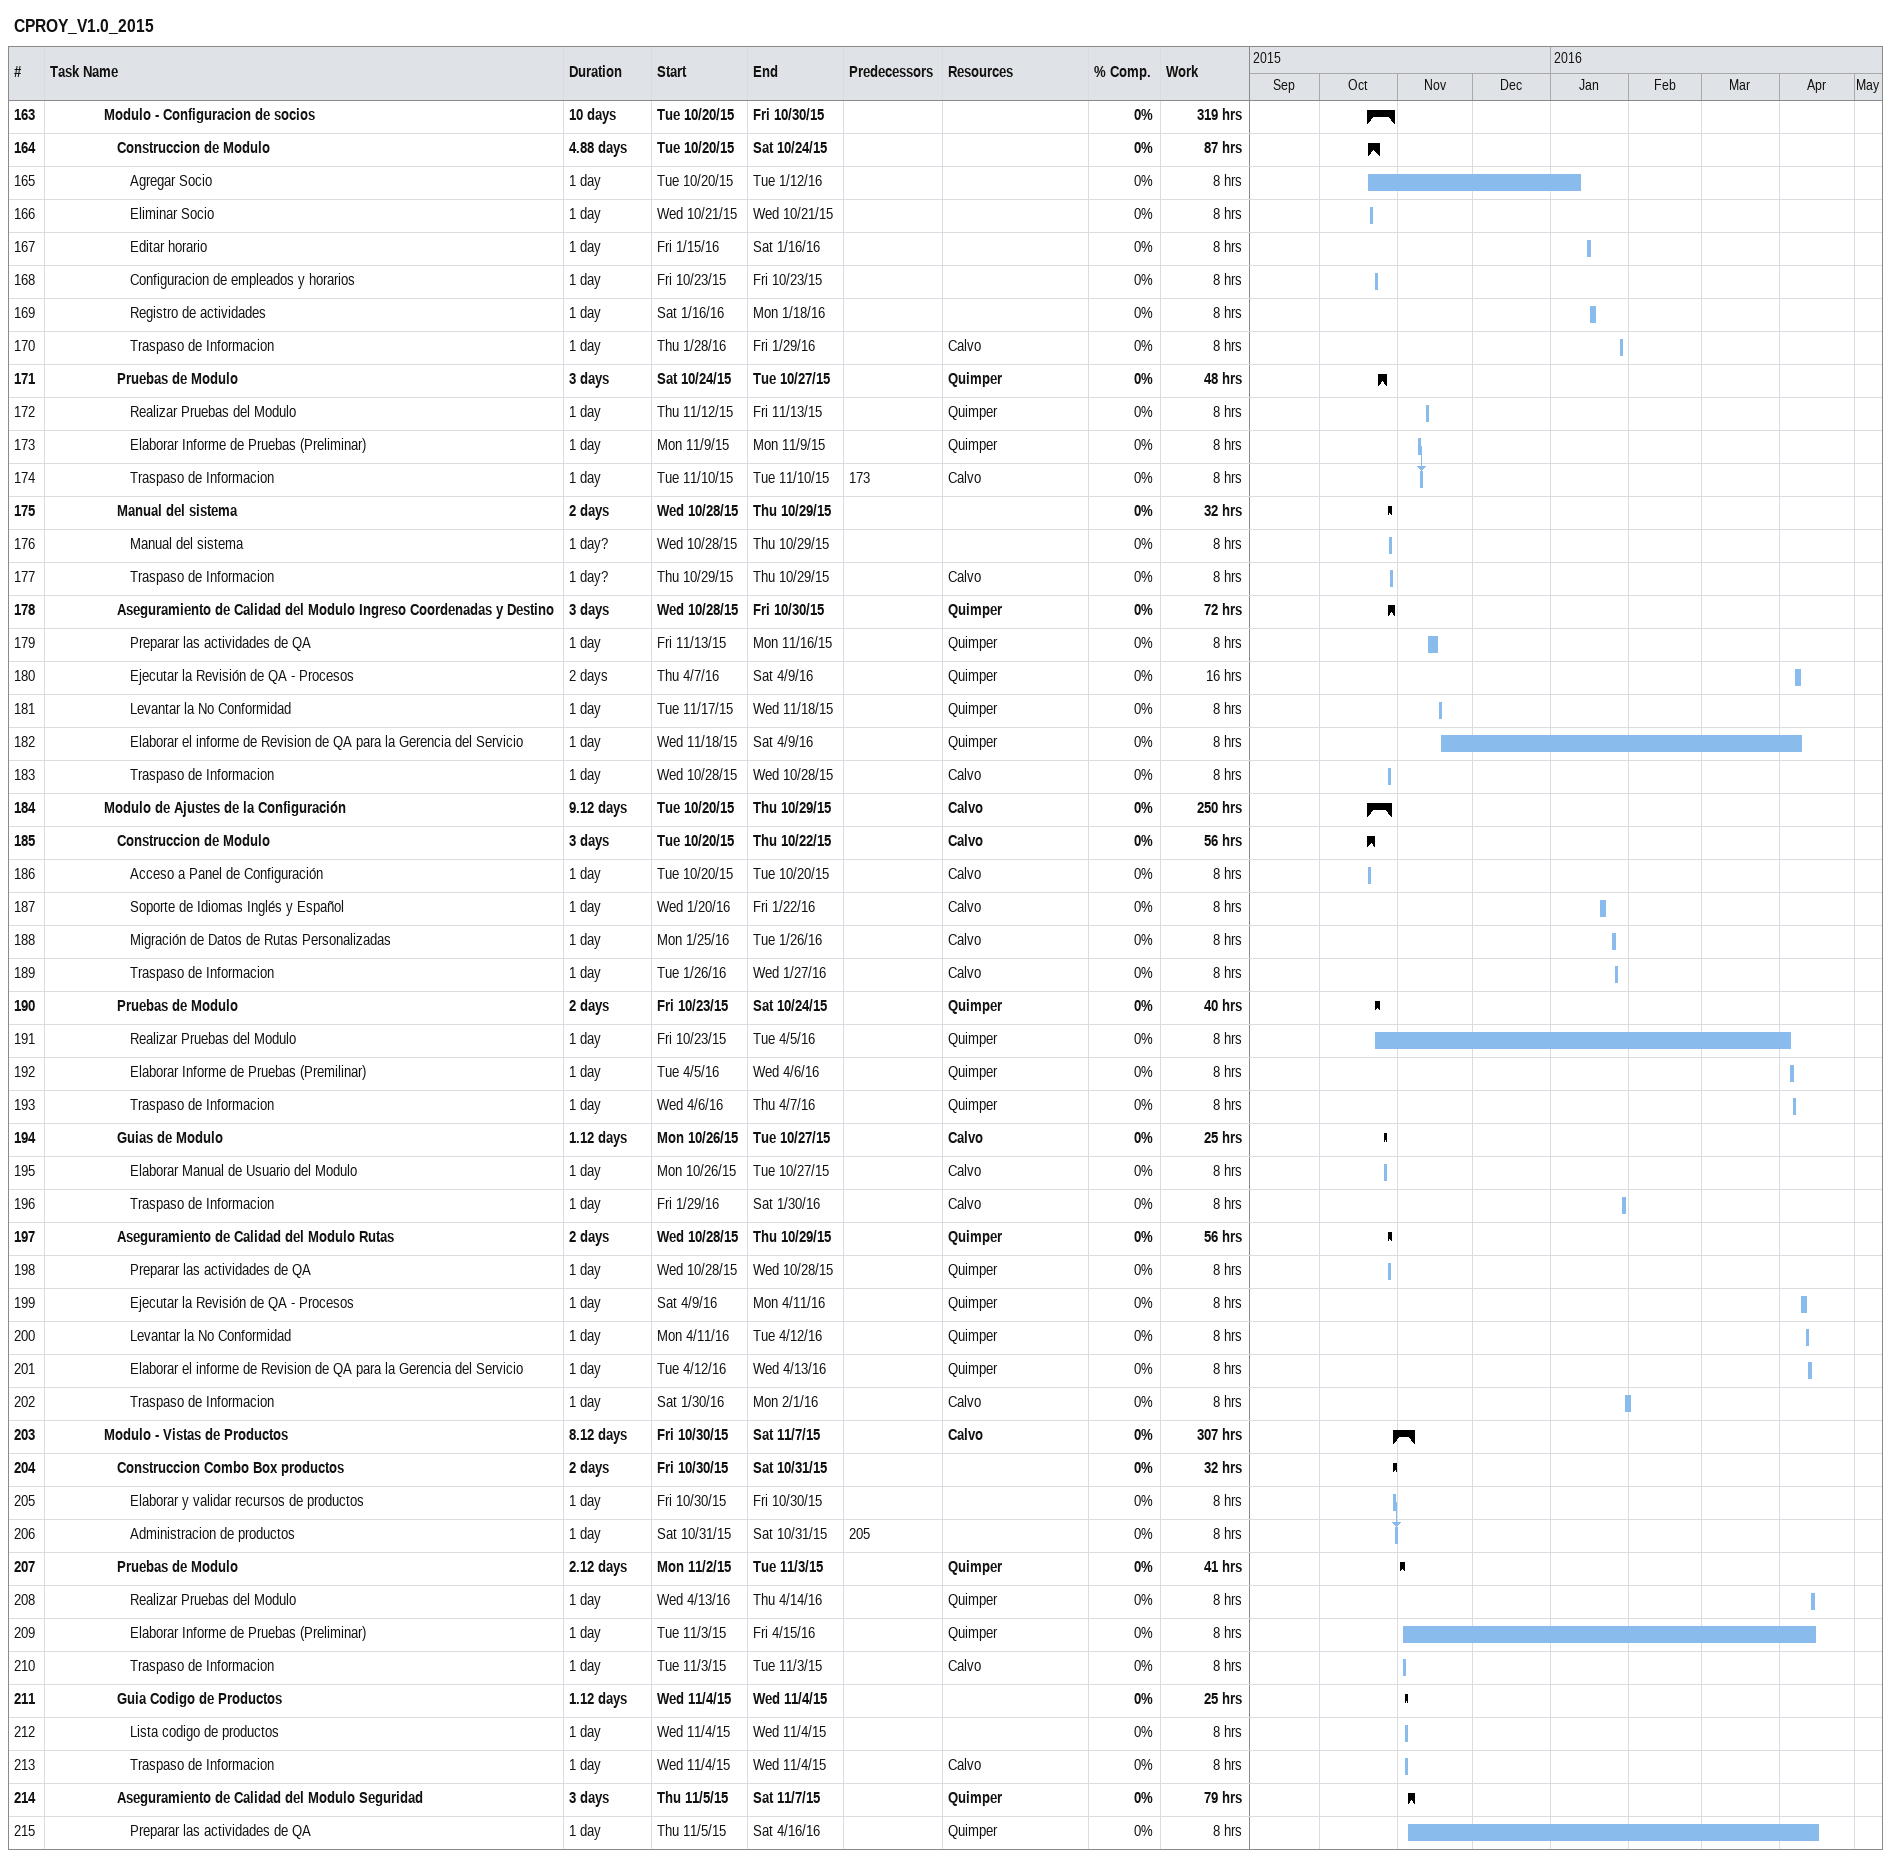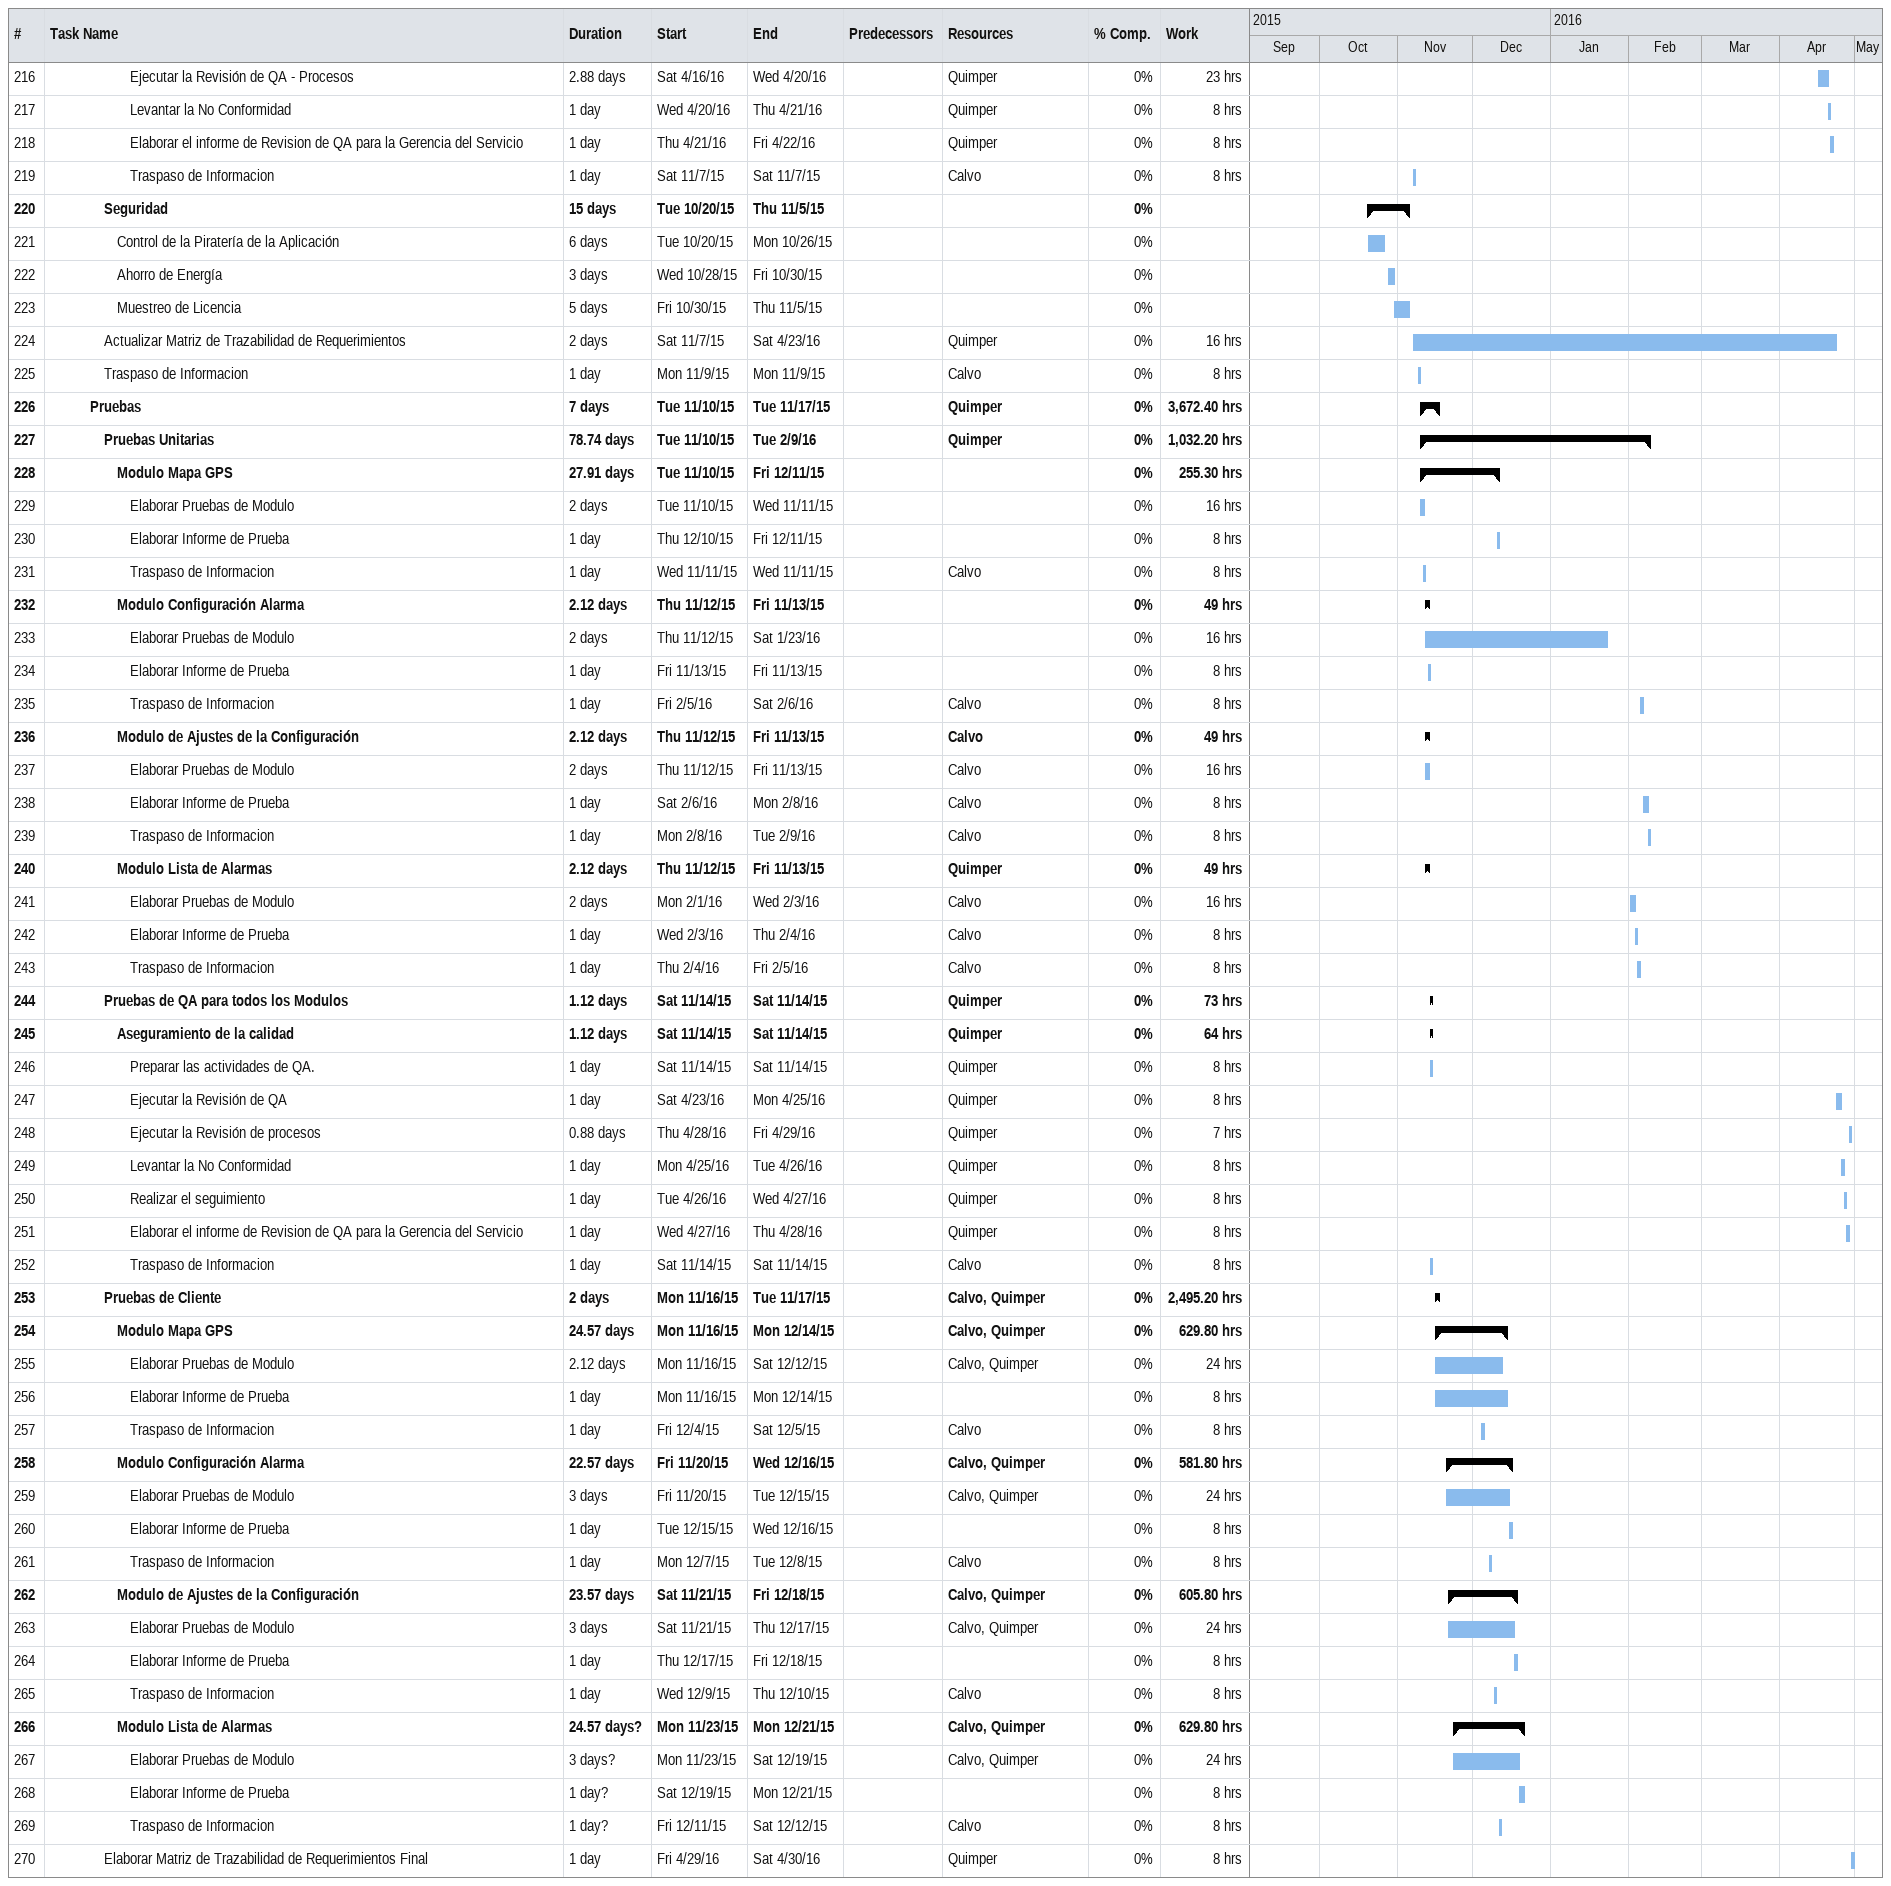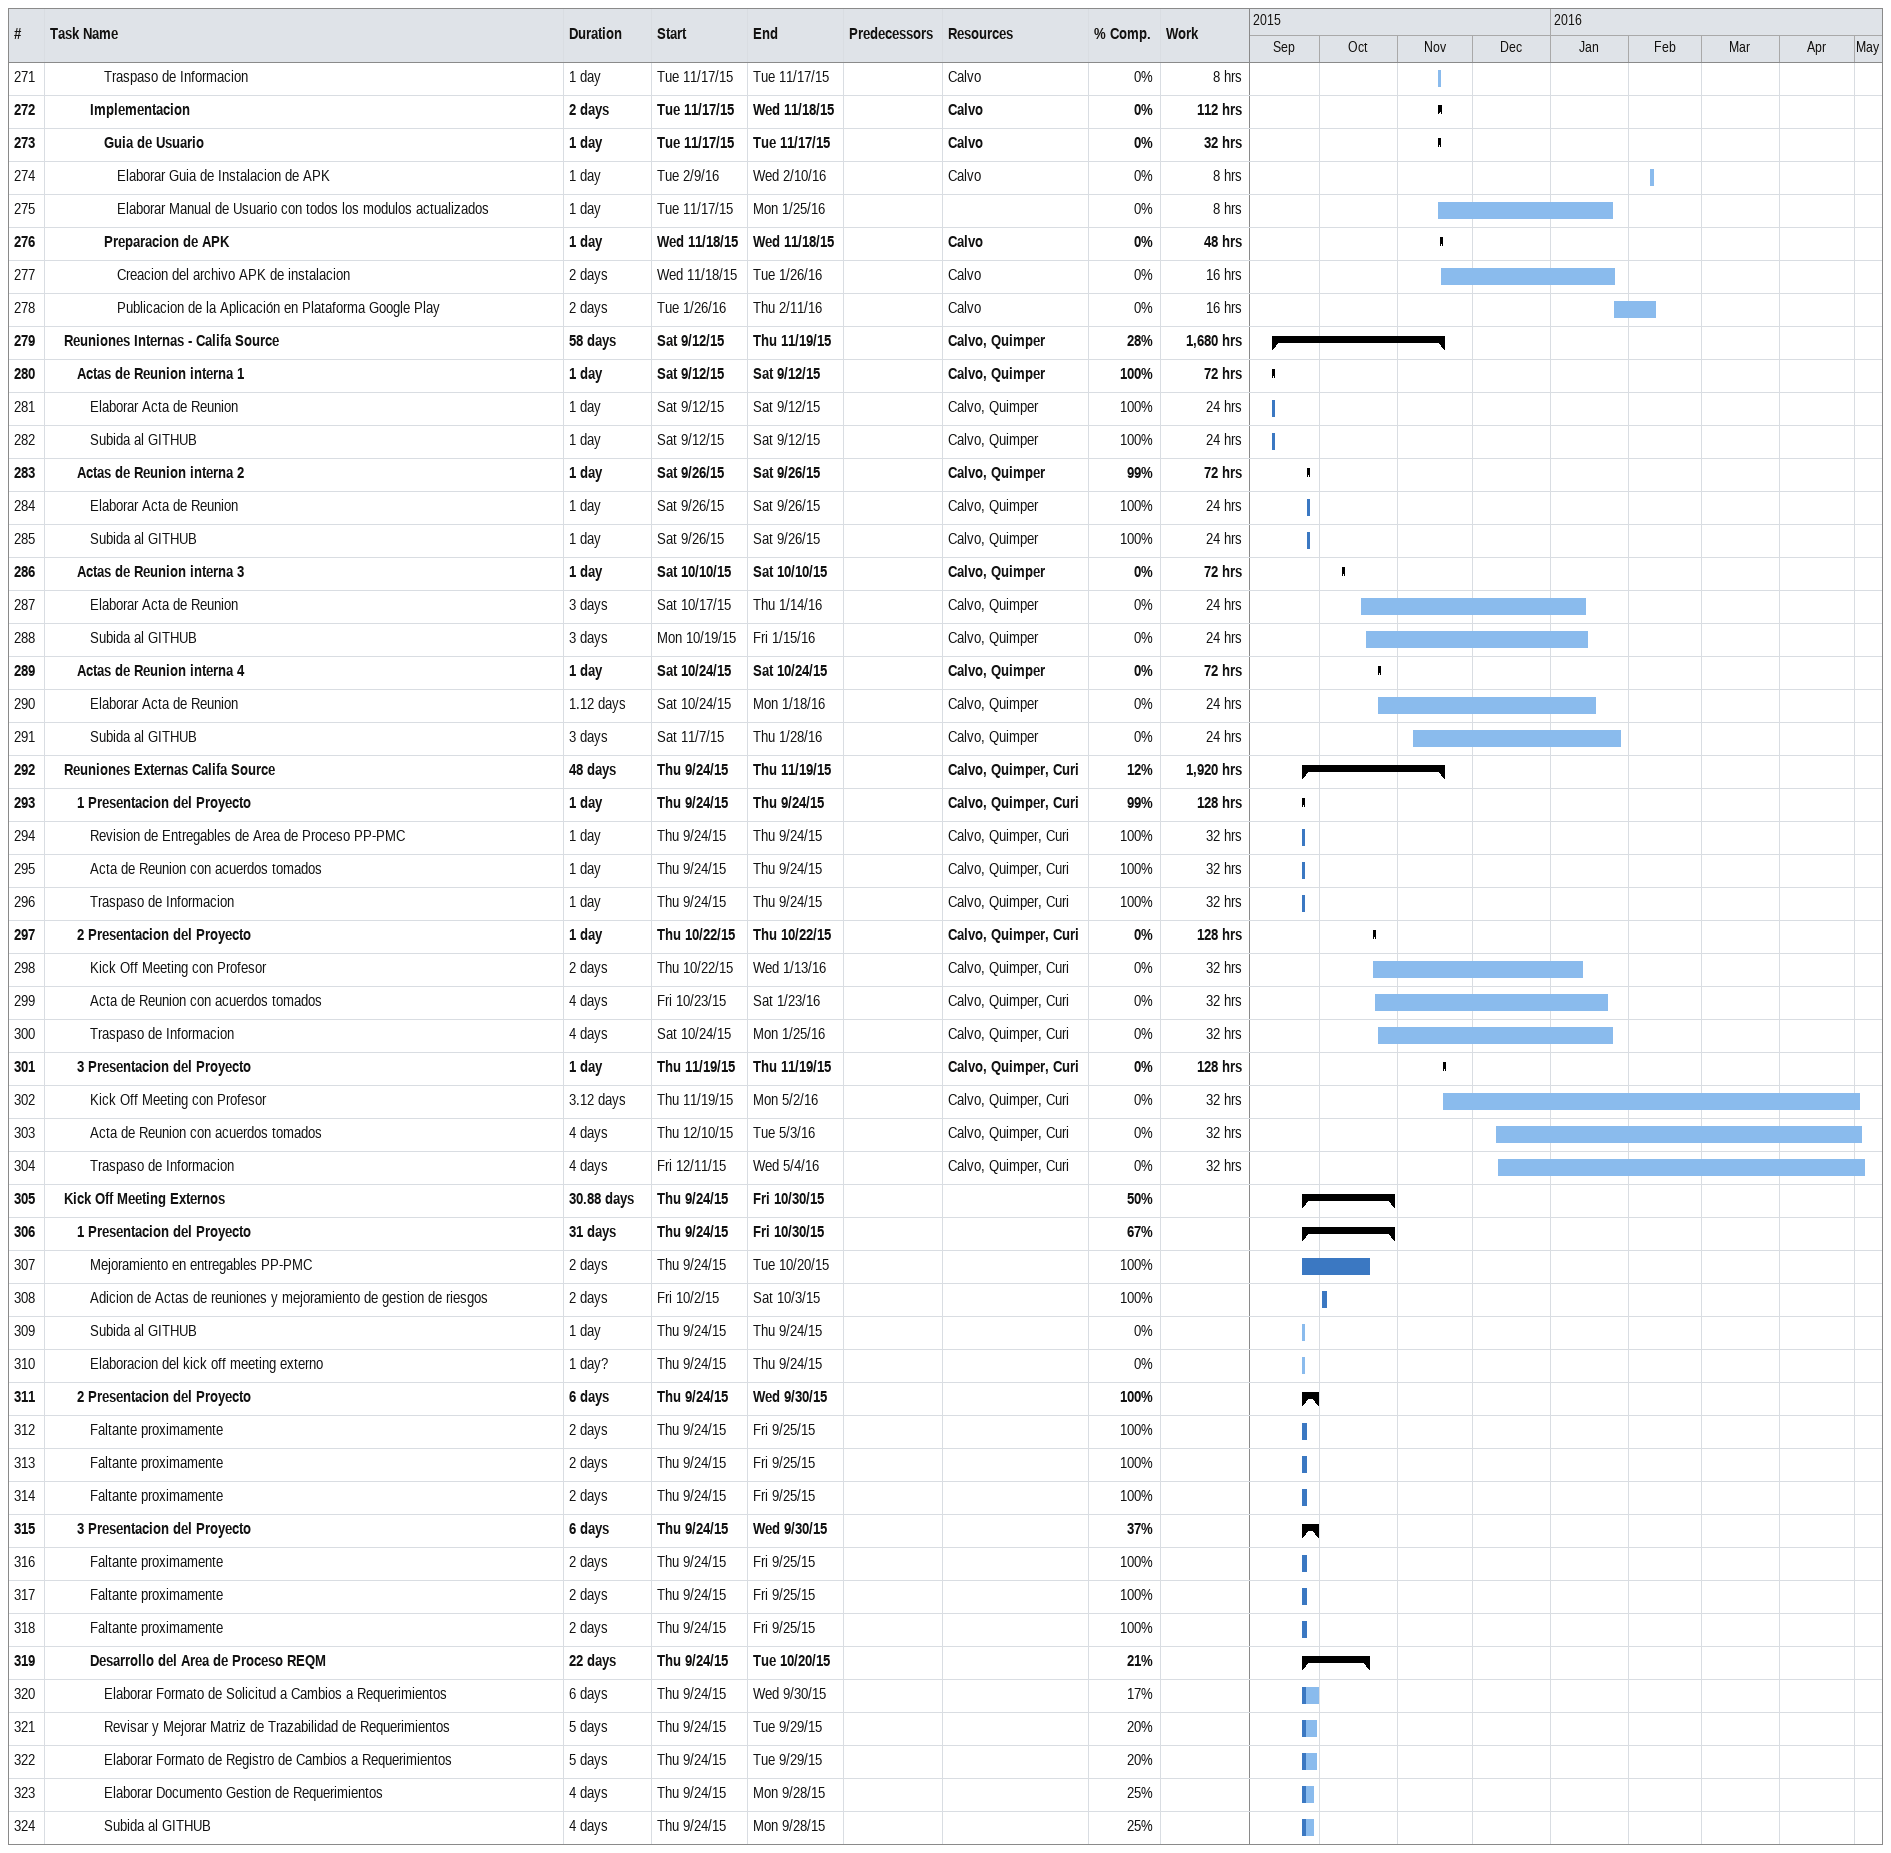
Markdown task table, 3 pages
CPROY_V1.0_2015

| ID | Level | Task | Duration | Start | Finish | Predecessors | Resources | % complete | Work (h) |
|---|---|---|---|---|---|---|---|---|---|
| 163 | 5 | **Modulo - Configuracion de socios** | 10d | 2015-10-20 | 2015-10-30 |  |  | 0 | 319 |
| 164 | 6 | **Construccion de Modulo** | 4.88d | 2015-10-20 | 2015-10-24 |  |  | 0 | 87 |
| 165 | 7 | Agregar Socio | 1d | 2015-10-20 | 2016-01-12 |  |  | 0 | 8 |
| 166 | 7 | Eliminar Socio | 1d | 2015-10-21 | 2015-10-21 |  |  | 0 | 8 |
| 167 | 7 | Editar horario | 1d | 2016-01-15 | 2016-01-16 |  |  | 0 | 8 |
| 168 | 7 | Configuracion de empleados y horarios | 1d | 2015-10-23 | 2015-10-23 |  |  | 0 | 8 |
| 169 | 7 | Registro de actividades | 1d | 2016-01-16 | 2016-01-18 |  |  | 0 | 8 |
| 170 | 7 | Traspaso de Informacion | 1d | 2016-01-28 | 2016-01-29 |  | Calvo | 0 | 8 |
| 171 | 6 | **Pruebas de Modulo** | 3d | 2015-10-24 | 2015-10-27 |  | Quimper | 0 | 48 |
| 172 | 7 | Realizar Pruebas del Modulo | 1d | 2015-11-12 | 2015-11-13 |  | Quimper | 0 | 8 |
| 173 | 7 | Elaborar Informe de Pruebas (Preliminar) | 1d | 2015-11-09 | 2015-11-09 |  | Quimper | 0 | 8 |
| 174 | 7 | Traspaso de Informacion | 1d | 2015-11-10 | 2015-11-10 | 173 | Calvo | 0 | 8 |
| 175 | 6 | **Manual del sistema** | 2d | 2015-10-28 | 2015-10-29 |  |  | 0 | 32 |
| 176 | 7 | Manual del sistema | 1d? | 2015-10-28 | 2015-10-29 |  |  | 0 | 8 |
| 177 | 7 | Traspaso de Informacion | 1d? | 2015-10-29 | 2015-10-29 |  | Calvo | 0 | 8 |
| 178 | 6 | **Aseguramiento de Calidad del Modulo Ingreso Coordenadas y Destino** | 3d | 2015-10-28 | 2015-10-30 |  | Quimper | 0 | 72 |
| 179 | 7 | Preparar las actividades de QA | 1d | 2015-11-13 | 2015-11-16 |  | Quimper | 0 | 8 |
| 180 | 7 | Ejecutar la Revisión de QA - Procesos | 2d | 2016-04-07 | 2016-04-09 |  | Quimper | 0 | 16 |
| 181 | 7 | Levantar la No Conformidad | 1d | 2015-11-17 | 2015-11-18 |  | Quimper | 0 | 8 |
| 182 | 7 | Elaborar el informe de Revision de QA para la Gerencia del Servicio | 1d | 2015-11-18 | 2016-04-09 |  | Quimper | 0 | 8 |
| 183 | 7 | Traspaso de Informacion | 1d | 2015-10-28 | 2015-10-28 |  | Calvo | 0 | 8 |
| 184 | 5 | **Modulo de Ajustes de la Configuración** | 9.12d | 2015-10-20 | 2015-10-29 |  | Calvo | 0 | 250 |
| 185 | 6 | **Construccion de Modulo** | 3d | 2015-10-20 | 2015-10-22 |  | Calvo | 0 | 56 |
| 186 | 7 | Acceso a Panel de Configuración | 1d | 2015-10-20 | 2015-10-20 |  | Calvo | 0 | 8 |
| 187 | 7 | Soporte de Idiomas Inglés y Español | 1d | 2016-01-20 | 2016-01-22 |  | Calvo | 0 | 8 |
| 188 | 7 | Migración de Datos de Rutas Personalizadas | 1d | 2016-01-25 | 2016-01-26 |  | Calvo | 0 | 8 |
| 189 | 7 | Traspaso de Informacion | 1d | 2016-01-26 | 2016-01-27 |  | Calvo | 0 | 8 |
| 190 | 6 | **Pruebas de Modulo** | 2d | 2015-10-23 | 2015-10-24 |  | Quimper | 0 | 40 |
| 191 | 7 | Realizar Pruebas del Modulo | 1d | 2015-10-23 | 2016-04-05 |  | Quimper | 0 | 8 |
| 192 | 7 | Elaborar Informe de Pruebas (Premilinar) | 1d | 2016-04-05 | 2016-04-06 |  | Quimper | 0 | 8 |
| 193 | 7 | Traspaso de Informacion | 1d | 2016-04-06 | 2016-04-07 |  | Quimper | 0 | 8 |
| 194 | 6 | **Guias de Modulo** | 1.12d | 2015-10-26 | 2015-10-27 |  | Calvo | 0 | 25 |
| 195 | 7 | Elaborar Manual de Usuario del Modulo | 1d | 2015-10-26 | 2015-10-27 |  | Calvo | 0 | 8 |
| 196 | 7 | Traspaso de Informacion | 1d | 2016-01-29 | 2016-01-30 |  | Calvo | 0 | 8 |
| 197 | 6 | **Aseguramiento de Calidad del Modulo Rutas** | 2d | 2015-10-28 | 2015-10-29 |  | Quimper | 0 | 56 |
| 198 | 7 | Preparar las actividades de QA | 1d | 2015-10-28 | 2015-10-28 |  | Quimper | 0 | 8 |
| 199 | 7 | Ejecutar la Revisión de QA - Procesos | 1d | 2016-04-09 | 2016-04-11 |  | Quimper | 0 | 8 |
| 200 | 7 | Levantar la No Conformidad | 1d | 2016-04-11 | 2016-04-12 |  | Quimper | 0 | 8 |
| 201 | 7 | Elaborar el informe de Revision de QA para la Gerencia del Servicio | 1d | 2016-04-12 | 2016-04-13 |  | Quimper | 0 | 8 |
| 202 | 7 | Traspaso de Informacion | 1d | 2016-01-30 | 2016-02-01 |  | Calvo | 0 | 8 |
| 203 | 5 | **Modulo - Vistas de Productos** | 8.12d | 2015-10-30 | 2015-11-07 |  | Calvo | 0 | 307 |
| 204 | 6 | **Construccion Combo Box productos** | 2d | 2015-10-30 | 2015-10-31 |  |  | 0 | 32 |
| 205 | 7 | Elaborar y validar recursos de productos | 1d | 2015-10-30 | 2015-10-30 |  |  | 0 | 8 |
| 206 | 7 | Administracion de productos | 1d | 2015-10-31 | 2015-10-31 | 205 |  | 0 | 8 |
| 207 | 6 | **Pruebas de Modulo** | 2.12d | 2015-11-02 | 2015-11-03 |  | Quimper | 0 | 41 |
| 208 | 7 | Realizar Pruebas del Modulo | 1d | 2016-04-13 | 2016-04-14 |  | Quimper | 0 | 8 |
| 209 | 7 | Elaborar Informe de Pruebas (Preliminar) | 1d | 2015-11-03 | 2016-04-15 |  | Quimper | 0 | 8 |
| 210 | 7 | Traspaso de Informacion | 1d | 2015-11-03 | 2015-11-03 |  | Calvo | 0 | 8 |
| 211 | 6 | **Guia Codigo de Productos** | 1.12d | 2015-11-04 | 2015-11-04 |  |  | 0 | 25 |
| 212 | 7 | Lista codigo de productos | 1d | 2015-11-04 | 2015-11-04 |  |  | 0 | 8 |
| 213 | 7 | Traspaso de Informacion | 1d | 2015-11-04 | 2015-11-04 |  | Calvo | 0 | 8 |
| 214 | 6 | **Aseguramiento de Calidad del Modulo Seguridad** | 3d | 2015-11-05 | 2015-11-07 |  | Quimper | 0 | 79 |
| 215 | 7 | Preparar las actividades de QA | 1d | 2015-11-05 | 2016-04-16 |  | Quimper | 0 | 8 |
| 216 | 7 | Ejecutar la Revisión de QA - Procesos | 2.88d | 2016-04-16 | 2016-04-20 |  | Quimper | 0 | 23 |
| 217 | 7 | Levantar la No Conformidad | 1d | 2016-04-20 | 2016-04-21 |  | Quimper | 0 | 8 |
| 218 | 7 | Elaborar el informe de Revision de QA para la Gerencia del Servicio | 1d | 2016-04-21 | 2016-04-22 |  | Quimper | 0 | 8 |
| 219 | 7 | Traspaso de Informacion | 1d | 2015-11-07 | 2015-11-07 |  | Calvo | 0 | 8 |
| 220 | 5 | **Seguridad** | 15d | 2015-10-20 | 2015-11-05 |  |  | 0 |  |
| 221 | 6 | Control de la Piratería de la Aplicación | 6d | 2015-10-20 | 2015-10-26 |  |  | 0 |  |
| 222 | 6 | Ahorro de Energía | 3d | 2015-10-28 | 2015-10-30 |  |  | 0 |  |
| 223 | 6 | Muestreo de Licencia | 5d | 2015-10-30 | 2015-11-05 |  |  | 0 |  |
| 224 | 5 | Actualizar Matriz de Trazabilidad de Requerimientos | 2d | 2015-11-07 | 2016-04-23 |  | Quimper | 0 | 16 |
| 225 | 5 | Traspaso de Informacion | 1d | 2015-11-09 | 2015-11-09 |  | Calvo | 0 | 8 |
| 226 | 4 | **Pruebas** | 7d | 2015-11-10 | 2015-11-17 |  | Quimper | 0 | 3672.40 |
| 227 | 5 | **Pruebas Unitarias** | 78.74d | 2015-11-10 | 2016-02-09 |  | Quimper | 0 | 1032.20 |
| 228 | 6 | **Modulo Mapa GPS** | 27.91d | 2015-11-10 | 2015-12-11 |  |  | 0 | 255.30 |
| 229 | 7 | Elaborar Pruebas de Modulo | 2d | 2015-11-10 | 2015-11-11 |  |  | 0 | 16 |
| 230 | 7 | Elaborar Informe de Prueba | 1d | 2015-12-10 | 2015-12-11 |  |  | 0 | 8 |
| 231 | 7 | Traspaso de Informacion | 1d | 2015-11-11 | 2015-11-11 |  | Calvo | 0 | 8 |
| 232 | 6 | **Modulo Configuración Alarma** | 2.12d | 2015-11-12 | 2015-11-13 |  |  | 0 | 49 |
| 233 | 7 | Elaborar Pruebas de Modulo | 2d | 2015-11-12 | 2016-01-23 |  |  | 0 | 16 |
| 234 | 7 | Elaborar Informe de Prueba | 1d | 2015-11-13 | 2015-11-13 |  |  | 0 | 8 |
| 235 | 7 | Traspaso de Informacion | 1d | 2016-02-05 | 2016-02-06 |  | Calvo | 0 | 8 |
| 236 | 6 | **Modulo de Ajustes de la Configuración** | 2.12d | 2015-11-12 | 2015-11-13 |  | Calvo | 0 | 49 |
| 237 | 7 | Elaborar Pruebas de Modulo | 2d | 2015-11-12 | 2015-11-13 |  | Calvo | 0 | 16 |
| 238 | 7 | Elaborar Informe de Prueba | 1d | 2016-02-06 | 2016-02-08 |  | Calvo | 0 | 8 |
| 239 | 7 | Traspaso de Informacion | 1d | 2016-02-08 | 2016-02-09 |  | Calvo | 0 | 8 |
| 240 | 6 | **Modulo Lista de Alarmas** | 2.12d | 2015-11-12 | 2015-11-13 |  | Quimper | 0 | 49 |
| 241 | 7 | Elaborar Pruebas de Modulo | 2d | 2016-02-01 | 2016-02-03 |  | Calvo | 0 | 16 |
| 242 | 7 | Elaborar Informe de Prueba | 1d | 2016-02-03 | 2016-02-04 |  | Calvo | 0 | 8 |
| 243 | 7 | Traspaso de Informacion | 1d | 2016-02-04 | 2016-02-05 |  | Calvo | 0 | 8 |
| 244 | 5 | **Pruebas de QA para todos los Modulos** | 1.12d | 2015-11-14 | 2015-11-14 |  | Quimper | 0 | 73 |
| 245 | 6 | **Aseguramiento de la calidad** | 1.12d | 2015-11-14 | 2015-11-14 |  | Quimper | 0 | 64 |
| 246 | 7 | Preparar las actividades de QA. | 1d | 2015-11-14 | 2015-11-14 |  | Quimper | 0 | 8 |
| 247 | 7 | Ejecutar la Revisión de QA | 1d | 2016-04-23 | 2016-04-25 |  | Quimper | 0 | 8 |
| 248 | 7 | Ejecutar la Revisión de procesos | 0.88d | 2016-04-28 | 2016-04-29 |  | Quimper | 0 | 7 |
| 249 | 7 | Levantar la No Conformidad | 1d | 2016-04-25 | 2016-04-26 |  | Quimper | 0 | 8 |
| 250 | 7 | Realizar el seguimiento | 1d | 2016-04-26 | 2016-04-27 |  | Quimper | 0 | 8 |
| 251 | 7 | Elaborar el informe de Revision de QA para la Gerencia del Servicio | 1d | 2016-04-27 | 2016-04-28 |  | Quimper | 0 | 8 |
| 252 | 7 | Traspaso de Informacion | 1d | 2015-11-14 | 2015-11-14 |  | Calvo | 0 | 8 |
| 253 | 5 | **Pruebas de Cliente** | 2d | 2015-11-16 | 2015-11-17 |  | Calvo, Quimper | 0 | 2495.20 |
| 254 | 6 | **Modulo Mapa GPS** | 24.57d | 2015-11-16 | 2015-12-14 |  | Calvo, Quimper | 0 | 629.80 |
| 255 | 7 | Elaborar Pruebas de Modulo | 2.12d | 2015-11-16 | 2015-12-12 |  | Calvo, Quimper | 0 | 24 |
| 256 | 7 | Elaborar Informe de Prueba | 1d | 2015-11-16 | 2015-12-14 |  |  | 0 | 8 |
| 257 | 7 | Traspaso de Informacion | 1d | 2015-12-04 | 2015-12-05 |  | Calvo | 0 | 8 |
| 258 | 6 | **Modulo Configuración Alarma** | 22.57d | 2015-11-20 | 2015-12-16 |  | Calvo, Quimper | 0 | 581.80 |
| 259 | 7 | Elaborar Pruebas de Modulo | 3d | 2015-11-20 | 2015-12-15 |  | Calvo, Quimper | 0 | 24 |
| 260 | 7 | Elaborar Informe de Prueba | 1d | 2015-12-15 | 2015-12-16 |  |  | 0 | 8 |
| 261 | 7 | Traspaso de Informacion | 1d | 2015-12-07 | 2015-12-08 |  | Calvo | 0 | 8 |
| 262 | 6 | **Modulo de Ajustes de la Configuración** | 23.57d | 2015-11-21 | 2015-12-18 |  | Calvo, Quimper | 0 | 605.80 |
| 263 | 7 | Elaborar Pruebas de Modulo | 3d | 2015-11-21 | 2015-12-17 |  | Calvo, Quimper | 0 | 24 |
| 264 | 7 | Elaborar Informe de Prueba | 1d | 2015-12-17 | 2015-12-18 |  |  | 0 | 8 |
| 265 | 7 | Traspaso de Informacion | 1d | 2015-12-09 | 2015-12-10 |  | Calvo | 0 | 8 |
| 266 | 6 | **Modulo Lista de Alarmas** | 24.57d? | 2015-11-23 | 2015-12-21 |  | Calvo, Quimper | 0 | 629.80 |
| 267 | 7 | Elaborar Pruebas de Modulo | 3d? | 2015-11-23 | 2015-12-19 |  | Calvo, Quimper | 0 | 24 |
| 268 | 7 | Elaborar Informe de Prueba | 1d? | 2015-12-19 | 2015-12-21 |  |  | 0 | 8 |
| 269 | 7 | Traspaso de Informacion | 1d? | 2015-12-11 | 2015-12-12 |  | Calvo | 0 | 8 |
| 270 | 5 | Elaborar Matriz de Trazabilidad de Requerimientos Final | 1d | 2016-04-29 | 2016-04-30 |  | Quimper | 0 | 8 |
| 271 | 5 | Traspaso de Informacion | 1d | 2015-11-17 | 2015-11-17 |  | Calvo | 0 | 8 |
| 272 | 4 | **Implementacion** | 2d | 2015-11-17 | 2015-11-18 |  | Calvo | 0 | 112 |
| 273 | 5 | **Guia de Usuario** | 1d | 2015-11-17 | 2015-11-17 |  | Calvo | 0 | 32 |
| 274 | 6 | Elaborar Guia de Instalacion de APK | 1d | 2016-02-09 | 2016-02-10 |  | Calvo | 0 | 8 |
| 275 | 6 | Elaborar Manual de Usuario con todos los modulos actualizados | 1d | 2015-11-17 | 2016-01-25 |  |  | 0 | 8 |
| 276 | 5 | **Preparacion de APK** | 1d | 2015-11-18 | 2015-11-18 |  | Calvo | 0 | 48 |
| 277 | 6 | Creacion del archivo APK de instalacion | 2d | 2015-11-18 | 2016-01-26 |  | Calvo | 0 | 16 |
| 278 | 6 | Publicacion de la Aplicación en Plataforma Google Play | 2d | 2016-01-26 | 2016-02-11 |  | Calvo | 0 | 16 |
| 279 | 2 | **Reuniones Internas - Califa Source** | 58d | 2015-09-12 | 2015-11-19 |  | Calvo, Quimper | 28 | 1680 |
| 280 | 3 | **Actas de Reunion interna 1** | 1d | 2015-09-12 | 2015-09-12 |  | Calvo, Quimper | 100 | 72 |
| 281 | 4 | Elaborar Acta de Reunion | 1d | 2015-09-12 | 2015-09-12 |  | Calvo, Quimper | 100 | 24 |
| 282 | 4 | Subida al GITHUB | 1d | 2015-09-12 | 2015-09-12 |  | Calvo, Quimper | 100 | 24 |
| 283 | 3 | **Actas de Reunion interna 2** | 1d | 2015-09-26 | 2015-09-26 |  | Calvo, Quimper | 99 | 72 |
| 284 | 4 | Elaborar Acta de Reunion | 1d | 2015-09-26 | 2015-09-26 |  | Calvo, Quimper | 100 | 24 |
| 285 | 4 | Subida al GITHUB | 1d | 2015-09-26 | 2015-09-26 |  | Calvo, Quimper | 100 | 24 |
| 286 | 3 | **Actas de Reunion interna 3** | 1d | 2015-10-10 | 2015-10-10 |  | Calvo, Quimper | 0 | 72 |
| 287 | 4 | Elaborar Acta de Reunion | 3d | 2015-10-17 | 2016-01-14 |  | Calvo, Quimper | 0 | 24 |
| 288 | 4 | Subida al GITHUB | 3d | 2015-10-19 | 2016-01-15 |  | Calvo, Quimper | 0 | 24 |
| 289 | 3 | **Actas de Reunion interna 4** | 1d | 2015-10-24 | 2015-10-24 |  | Calvo, Quimper | 0 | 72 |
| 290 | 4 | Elaborar Acta de Reunion | 1.12d | 2015-10-24 | 2016-01-18 |  | Calvo, Quimper | 0 | 24 |
| 291 | 4 | Subida al GITHUB | 3d | 2015-11-07 | 2016-01-28 |  | Calvo, Quimper | 0 | 24 |
| 292 | 2 | **Reuniones Externas Califa Source** | 48d | 2015-09-24 | 2015-11-19 |  | Calvo, Quimper, Curi | 12 | 1920 |
| 293 | 3 | **1 Presentacion del Proyecto** | 1d | 2015-09-24 | 2015-09-24 |  | Calvo, Quimper, Curi | 99 | 128 |
| 294 | 4 | Revision de Entregables de Area de Proceso PP-PMC | 1d | 2015-09-24 | 2015-09-24 |  | Calvo, Quimper, Curi | 100 | 32 |
| 295 | 4 | Acta de Reunion con acuerdos tomados | 1d | 2015-09-24 | 2015-09-24 |  | Calvo, Quimper, Curi | 100 | 32 |
| 296 | 4 | Traspaso de Informacion | 1d | 2015-09-24 | 2015-09-24 |  | Calvo, Quimper, Curi | 100 | 32 |
| 297 | 3 | **2 Presentacion del Proyecto** | 1d | 2015-10-22 | 2015-10-22 |  | Calvo, Quimper, Curi | 0 | 128 |
| 298 | 4 | Kick Off Meeting con Profesor | 2d | 2015-10-22 | 2016-01-13 |  | Calvo, Quimper, Curi | 0 | 32 |
| 299 | 4 | Acta de Reunion con acuerdos tomados | 4d | 2015-10-23 | 2016-01-23 |  | Calvo, Quimper, Curi | 0 | 32 |
| 300 | 4 | Traspaso de Informacion | 4d | 2015-10-24 | 2016-01-25 |  | Calvo, Quimper, Curi | 0 | 32 |
| 301 | 3 | **3 Presentacion del Proyecto** | 1d | 2015-11-19 | 2015-11-19 |  | Calvo, Quimper, Curi | 0 | 128 |
| 302 | 4 | Kick Off Meeting con Profesor | 3.12d | 2015-11-19 | 2016-05-02 |  | Calvo, Quimper, Curi | 0 | 32 |
| 303 | 4 | Acta de Reunion con acuerdos tomados | 4d | 2015-12-10 | 2016-05-03 |  | Calvo, Quimper, Curi | 0 | 32 |
| 304 | 4 | Traspaso de Informacion | 4d | 2015-12-11 | 2016-05-04 |  | Calvo, Quimper, Curi | 0 | 32 |
| 305 | 2 | **Kick Off Meeting Externos** | 30.88d | 2015-09-24 | 2015-10-30 |  |  | 50 |  |
| 306 | 3 | **1 Presentacion del Proyecto** | 31d | 2015-09-24 | 2015-10-30 |  |  | 67 |  |
| 307 | 4 | Mejoramiento en entregables PP-PMC | 2d | 2015-09-24 | 2015-10-20 |  |  | 100 |  |
| 308 | 4 | Adicion de Actas de reuniones y mejoramiento de gestion de riesgos | 2d | 2015-10-02 | 2015-10-03 |  |  | 100 |  |
| 309 | 4 | Subida al GITHUB | 1d | 2015-09-24 | 2015-09-24 |  |  | 0 |  |
| 310 | 4 | Elaboracion del kick off meeting externo | 1d? | 2015-09-24 | 2015-09-24 |  |  | 0 |  |
| 311 | 3 | **2 Presentacion del Proyecto** | 6d | 2015-09-24 | 2015-09-30 |  |  | 100 |  |
| 312 | 4 | Faltante proximamente | 2d | 2015-09-24 | 2015-09-25 |  |  | 100 |  |
| 313 | 4 | Faltante proximamente | 2d | 2015-09-24 | 2015-09-25 |  |  | 100 |  |
| 314 | 4 | Faltante proximamente | 2d | 2015-09-24 | 2015-09-25 |  |  | 100 |  |
| 315 | 3 | **3 Presentacion del Proyecto** | 6d | 2015-09-24 | 2015-09-30 |  |  | 37 |  |
| 316 | 4 | Faltante proximamente | 2d | 2015-09-24 | 2015-09-25 |  |  | 100 |  |
| 317 | 4 | Faltante proximamente | 2d | 2015-09-24 | 2015-09-25 |  |  | 100 |  |
| 318 | 4 | Faltante proximamente | 2d | 2015-09-24 | 2015-09-25 |  |  | 100 |  |
| 319 | 4 | **Desarrollo del Area de Proceso REQM** | 22d | 2015-09-24 | 2015-10-20 |  |  | 21 |  |
| 320 | 5 | Elaborar Formato de Solicitud a Cambios a Requerimientos | 6d | 2015-09-24 | 2015-09-30 |  |  | 17 |  |
| 321 | 5 | Revisar y Mejorar Matriz de Trazabilidad de Requerimientos | 5d | 2015-09-24 | 2015-09-29 |  |  | 20 |  |
| 322 | 5 | Elaborar Formato de Registro de Cambios a Requerimientos | 5d | 2015-09-24 | 2015-09-29 |  |  | 20 |  |
| 323 | 5 | Elaborar Documento Gestion de Requerimientos | 4d | 2015-09-24 | 2015-09-28 |  |  | 25 |  |
| 324 | 5 | Subida al GITHUB | 4d | 2015-09-24 | 2015-09-28 |  |  | 25 |  |
